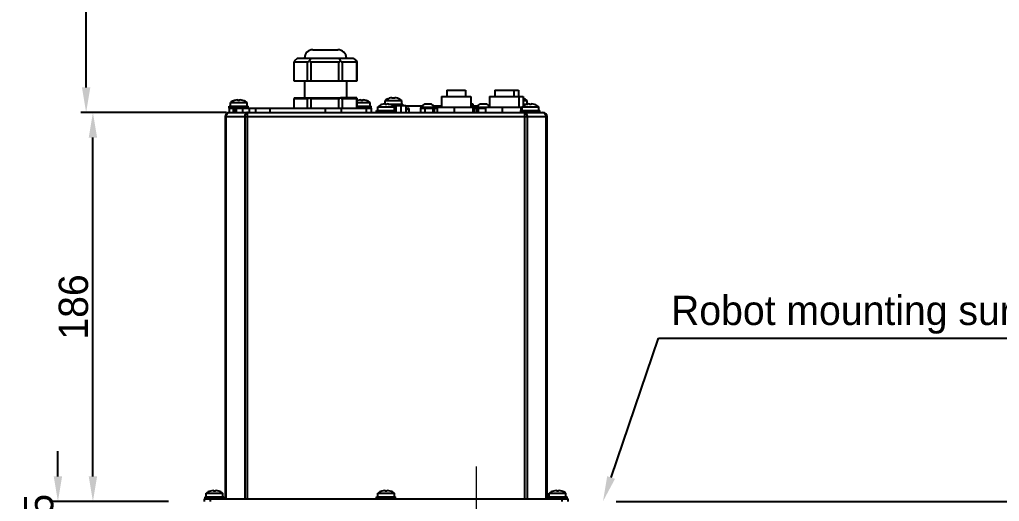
# Model space of a CAD drawing. Header units: millimetres. Extents: x 4086 to 8300, y 123 to 1549.
# Drawn here: x 6659.6 to 6893.8, y 1123.7 to 1238.8 of the extents above; entities that cross this region are included whole.
import ezdxf
from ezdxf import colors
from ezdxf.entities.mleader import LeaderData, LeaderLine
from ezdxf.math import Vec2, Vec3

# ---------------------------------------------------------------- set-up
doc = ezdxf.new("R2010")
doc.units = ezdxf.units.MM
doc.linetypes.add('CENTER2', pattern=[28.575, 19.05, -3.175, 3.175, -3.175])
doc.layers.add('00_COMPONENTS', color=7, linetype='Continuous')
for name, color, linetype, lineweight in [('中心线层', 7, 'CENTER2', 0), ('标注层', 7, 'Continuous', 0), ('细线层', 7, 'Continuous', 0)]:
    doc.layers.add(name, color=color, linetype=linetype, lineweight=lineweight)
doc.styles.add('思源黑', font='SourceHanSansCN-Normal.ttf')
doc.dimstyles.new('半径标注', dxfattribs={"dimtxt": 7, "dimasz": 6, "dimexe": 1.25, "dimexo": 0.625, "dimgap": 1, "dimtad": 1, "dimtoh": 1, "dimlfac": 2, "dimdsep": 46, "dimtxsty": '思源黑', "dimcen": 2.5, "dimadec": 0, "dimazin": 0, "dimtfac": 1, "dimtmove": 0, "dimatfit": 3, "dimfxl": 1, "dimarcsym": 0})
doc.dimstyles.new('尺寸标注_细节_1_2比例', dxfattribs={"dimtxt": 7, "dimasz": 6, "dimexe": 2, "dimexo": 1.5, "dimgap": 1, "dimtad": 1, "dimlfac": 2, "dimdsep": 46, "dimtxsty": '思源黑', "dimcen": 0.09, "dimadec": 0, "dimazin": 0, "dimtp": 0.01, "dimtm": 0.01, "dimtfac": 1, "dimtofl": 0, "dimtmove": 0, "dimatfit": 3, "dimfxl": 1, "dimtolj": 1, "dimarcsym": 0})

# ---------------------------------------------------------------- blocks, each defined once
blk = doc.blocks.new('*D1526')
at = {"color": 0, "lineweight": -2}
for p, q in [((6675.48, 1262.26), (6675.48, 1271.63)), ((6675.48, 1271.63), (6796.22, 1271.63)), ((6709.05, 1262.26), (6674.23, 1262.26)), ((6675.48, 1222.64), (6675.48, 1256.26)), ((6709.05, 1216.64), (6674.23, 1216.64))]:
    blk.add_line(p, q, dxfattribs=at)
at = {"color": 0}
for points in [[(6676.48, 1256.26), (6674.48, 1256.26), (6675.48, 1262.26)], [(6674.48, 1222.64), (6676.48, 1222.64), (6675.48, 1216.64)]]:
    blk.add_solid(points, dxfattribs=at)
at = {"layer": 'Defpoints', "color": 0}
for p in [(6675.48, 1262.26), (6709.68, 1262.26), (6709.68, 1216.64)]:
    blk.add_point(p, dxfattribs=at)
at = {"color": 0, "insert": (6736.35, 1277.61), "char_height": 7, "attachment_point": 5, "style": '思源黑'}
blk.add_mtext('{\\C7;90 or more space for cables}', dxfattribs=at)
blk = doc.blocks.new('*D1527')
at = {"layer": 'Defpoints', "color": 0}
for p in [(6677.1, 1216.64), (6709.68, 1216.64), (6696.68, 1123.64)]:
    blk.add_point(p, dxfattribs=at)
at = {"layer": '细线层', "color": 0, "lineweight": -2}
for p, q in [((6708.18, 1216.64), (6675.1, 1216.64)), ((6677.1, 1129.64), (6677.1, 1210.64)), ((6695.18, 1123.64), (6675.1, 1123.64))]:
    blk.add_line(p, q, dxfattribs=at)
at = {"layer": '细线层', "color": 0}
for points in [[(6678.1, 1210.64), (6676.1, 1210.64), (6677.1, 1216.64)], [(6676.1, 1129.64), (6678.1, 1129.64), (6677.1, 1123.64)]]:
    blk.add_solid(points, dxfattribs=at)
at = {"layer": '细线层', "color": 0, "insert": (6672.48, 1170.14), "char_height": 7, "attachment_point": 5, "rotation": 90, "style": '思源黑'}
blk.add_mtext('\\A1;186', dxfattribs=at)
blk = doc.blocks.new('*D1528')
at = {"color": 0, "lineweight": -2}
for p, q in [((6668.73, 1129.64), (6668.73, 1135.64)), ((6695.18, 1123.64), (6666.73, 1123.64)), ((6695.18, 1116.14), (6666.73, 1116.14)), ((6668.73, 1110.14), (6668.73, 1104.14))]:
    blk.add_line(p, q, dxfattribs=at)
at = {"color": 0}
for points in [[(6667.73, 1129.64), (6669.73, 1129.64), (6668.73, 1123.64)], [(6669.73, 1110.14), (6667.73, 1110.14), (6668.73, 1116.14)]]:
    blk.add_solid(points, dxfattribs=at)
at = {"layer": 'Defpoints', "color": 0}
for p in [(6668.73, 1123.64), (6696.68, 1123.64), (6696.68, 1116.14)]:
    blk.add_point(p, dxfattribs=at)
at = {"color": 0, "insert": (6664.17, 1120.25), "char_height": 7, "attachment_point": 5, "rotation": 90, "style": '思源黑'}
blk.add_mtext('\\A1;15', dxfattribs=at)
blk = doc.blocks.new('*D1532')
at = {"layer": 'Defpoints', "color": 0}
for p in [(6800.68, 1123.64), (6934.81, 1123.64), (6838.93, 1112.19)]:
    blk.add_point(p, dxfattribs=at)
at = {"layer": '细线层', "color": 0, "lineweight": -2}
for p, q in [((6934.81, 1129.64), (6934.81, 1155.06)), ((6802.18, 1123.64), (6936.81, 1123.64)), ((6840.43, 1112.19), (6936.81, 1112.19)), ((6934.81, 1106.19), (6934.81, 1100.19))]:
    blk.add_line(p, q, dxfattribs=at)
at = {"layer": '细线层', "color": 0}
for points in [[(6933.81, 1129.64), (6935.81, 1129.64), (6934.81, 1123.64)], [(6935.81, 1106.19), (6933.81, 1106.19), (6934.81, 1112.19)]]:
    blk.add_solid(points, dxfattribs=at)
at = {"layer": '细线层', "color": 0, "insert": (6930.18, 1145.35), "char_height": 7, "attachment_point": 5, "rotation": 90, "style": '思源黑'}
blk.add_mtext('\\A1;22.9', dxfattribs=at)

msp = doc.modelspace()

# ---------------------------------------------------------------- linework, layer by layer
at = {"layer": '00_COMPONENTS', "color": 7, "linetype": 'Continuous'}
for p, q in [((6726.0408, 1229.6419), (6725.1806, 1228.8967)), ((6726.0408, 1229.6419), (6739.3162, 1229.6419)), ((6729.2247, 1229.6419), (6728.7771, 1228.8967)), ((6729.6789, 1231.6419), (6735.678, 1231.6419)), ((6735.8624, 1229.6419), (6736.2751, 1228.8967)), ((6739.3162, 1229.6419), (6740.1764, 1228.8967)), ((6725.1806, 1228.8967), (6725.1785, 1228.8105)), ((6725.1875, 1224.1419), (6725.1875, 1228.6419)), ((6728.3229, 1228.6419), (6725.1875, 1228.6419)), ((6728.3229, 1228.6419), (6728.3229, 1224.1419)), ((6729.2518, 1224.1419), (6729.2518, 1228.6419)), ((6735.7884, 1228.6419), (6729.2518, 1228.6419)), ((6735.7884, 1228.6419), (6735.7884, 1224.1419)), ((6736.7428, 1224.1419), (6736.7428, 1228.6419)), ((6740.1439, 1228.6419), (6736.7428, 1228.6419)), ((6740.1439, 1228.6419), (6740.1439, 1224.1419)), ((6740.1785, 1228.8105), (6740.1785, 1224.1419)), ((6740.1785, 1224.1419), (6725.1875, 1224.1419)), ((6727.6785, 1224.1419), (6727.6785, 1220.1419)), ((6737.6785, 1224.1419), (6737.6785, 1220.1419)), ((6760.4285, 1220.4669), (6760.4285, 1217.8919)), ((6760.429, 1220.4669), (6767.428, 1220.4669)), ((6761.6785, 1221.9669), (6761.6785, 1220.4669)), ((6761.6785, 1221.9669), (6766.1785, 1221.9669)), ((6766.1785, 1221.9669), (6766.1785, 1220.4669)), ((6767.4285, 1220.4669), (6767.4285, 1217.8919)), ((6771.9285, 1220.4669), (6771.9285, 1217.8919)), ((6771.929, 1220.4669), (6779.9281, 1220.4669)), ((6773.1785, 1221.9669), (6773.1785, 1220.4669)), ((6773.1785, 1221.9669), (6778.8035, 1221.9669)), ((6777.6785, 1221.9669), (6777.6785, 1220.4669)), ((6778.8035, 1221.9669), (6778.8035, 1220.4669)), ((6778.9285, 1220.4669), (6778.9285, 1217.8919)), ((6779.9285, 1220.4669), (6779.9285, 1218.1765)), ((6709.7076, 1217.6419), (6709.7076, 1218.1419)), ((6709.7076, 1218.1419), (6714.2076, 1218.1419)), ((6709.9576, 1218.1419), (6709.9576, 1219.0036)), ((6709.9576, 1219.0036), (6713.9576, 1219.0036)), ((6710.9501, 1219.5318), (6710.9539, 1219.5252)), ((6711.7376, 1219.6632), (6711.7376, 1219.5252)), ((6712.1776, 1219.5252), (6712.1776, 1219.6632)), ((6712.9614, 1219.5252), (6712.9652, 1219.5318)), ((6713.9576, 1218.1419), (6713.9576, 1219.0036)), ((6714.2076, 1217.6419), (6714.2076, 1218.1419)), ((6725.175, 1220.1419), (6736.2777, 1220.1419)), ((6725.1803, 1220.1419), (6725.1785, 1220.0605)), ((6725.1875, 1217.6419), (6725.1875, 1219.8919)), ((6728.3229, 1219.8919), (6725.1875, 1219.8919)), ((6728.3229, 1219.8919), (6728.3229, 1217.6419)), ((6729.2518, 1217.6419), (6729.2518, 1219.8919)), ((6735.7884, 1219.8919), (6729.2518, 1219.8919)), ((6735.7884, 1219.8919), (6735.7884, 1217.6419)), ((6740.1762, 1220.1419), (6736.2835, 1220.1419)), ((6736.7428, 1217.6419), (6736.7428, 1219.8919)), ((6740.1439, 1219.8919), (6736.7428, 1219.8919)), ((6740.1439, 1219.8919), (6740.1439, 1217.6419)), ((6740.1785, 1220.0605), (6740.1785, 1217.6419)), ((6740.1785, 1219.0036), (6743.3994, 1219.0036)), ((6740.1785, 1218.1419), (6743.6494, 1218.1419)), ((6740.3918, 1219.5318), (6740.3956, 1219.5252)), ((6741.1794, 1219.6632), (6741.1794, 1219.5252)), ((6741.6194, 1219.5252), (6741.6194, 1219.6632)), ((6742.4031, 1219.5252), (6742.4069, 1219.5318)), ((6743.3994, 1218.1419), (6743.3994, 1219.0036)), ((6743.6494, 1217.6419), (6743.6494, 1218.1419)), ((6745.1785, 1217.1419), (6745.1785, 1218.0036)), ((6745.1785, 1218.0036), (6749.1785, 1218.0036)), ((6746.1709, 1218.5318), (6746.1747, 1218.5252)), ((6746.9285, 1218.6695), (6746.9285, 1219.5036)), ((6746.9285, 1219.5036), (6750.9285, 1219.5036)), ((6746.9585, 1218.5252), (6746.9585, 1218.6632)), ((6746.9585, 1218.6419), (6747.3985, 1218.6419)), ((6747.3985, 1218.6632), (6747.3985, 1218.5252)), ((6747.692, 1218.6419), (6751.1785, 1218.6419)), ((6747.9209, 1220.0318), (6747.9247, 1220.0252)), ((6748.1822, 1218.5252), (6748.186, 1218.5318)), ((6748.7085, 1220.0252), (6748.7085, 1220.1632)), ((6749.491, 1218.1419), (6748.9785, 1218.1419)), ((6749.1485, 1220.1632), (6749.1485, 1220.0252)), ((6749.1785, 1217.1419), (6749.1785, 1218.0036)), ((6749.491, 1218.2919), (6749.491, 1216.6419)), ((6749.491, 1218.2919), (6751.866, 1218.2919)), ((6749.9322, 1220.0252), (6749.936, 1220.0318)), ((6750.6785, 1218.2919), (6750.6785, 1216.6419)), ((6750.9285, 1218.6419), (6750.9285, 1219.5036)), ((6751.1785, 1218.2919), (6751.1785, 1218.6419)), ((6751.866, 1218.2919), (6751.866, 1216.6419)), ((6755.8903, 1218.1419), (6751.866, 1218.1419)), ((6756.4285, 1218.7169), (6757.9285, 1218.7169)), ((6760.4285, 1218.1419), (6758.4666, 1218.1419)), ((6768.0285, 1218.6419), (6767.4285, 1218.6419)), ((6768.0285, 1217.8919), (6768.0285, 1218.6419)), ((6769.1403, 1218.1419), (6768.0285, 1218.1419)), ((6769.6785, 1218.7169), (6771.1785, 1218.7169)), ((6771.9285, 1218.1419), (6771.7166, 1218.1419)), ((6779.6785, 1217.1419), (6779.6785, 1218.0036)), ((6779.6785, 1218.0036), (6783.6785, 1218.0036)), ((6779.9285, 1219.5036), (6780.9285, 1219.5036)), ((6779.9285, 1218.6419), (6781.0654, 1218.6419)), ((6780.6709, 1218.5318), (6780.6747, 1218.5252)), ((6780.9285, 1218.6419), (6780.9285, 1219.5036)), ((6781.4585, 1218.5252), (6781.4585, 1218.6632)), ((6781.8985, 1218.6632), (6781.8985, 1218.5252)), ((6782.6822, 1218.5252), (6782.686, 1218.5318)), ((6783.6785, 1217.1419), (6783.6785, 1218.0036)), ((6708.6785, 1215.6419), (6708.6785, 1124.2419)), ((6708.6785, 1215.6419), (6785.6785, 1215.6419)), ((6708.9714, 1124.2419), (6708.9714, 1215.6419)), ((6709.6785, 1217.6419), (6709.6785, 1216.6419)), ((6709.6785, 1217.6419), (6743.6785, 1217.6419)), ((6709.6785, 1216.6419), (6784.6785, 1216.6419)), ((6710.6785, 1216.6419), (6710.6785, 1217.6419)), ((6710.846, 1217.6419), (6710.846, 1216.6419)), ((6711.346, 1217.6419), (6711.346, 1216.6419)), ((6712.9576, 1216.6419), (6712.9576, 1217.6419)), ((6713.3856, 1215.6419), (6713.3856, 1124.2419)), ((6714.0927, 1124.2419), (6714.0927, 1216.6419)), ((6714.5004, 1216.6419), (6714.5004, 1217.6419)), ((6716.0559, 1216.6419), (6716.0559, 1217.6419)), ((6719.4337, 1216.6419), (6719.4337, 1217.6419)), ((6732.6055, 1217.6419), (6732.6055, 1216.6419)), ((6736.4906, 1216.6419), (6736.4906, 1217.6419)), ((6742.3926, 1217.6419), (6742.3926, 1216.6419)), ((6743.6785, 1216.6419), (6743.6785, 1217.6419)), ((6744.9285, 1216.6419), (6744.9285, 1217.1419)), ((6744.9285, 1217.1419), (6749.4285, 1217.1419)), ((6749.1785, 1217.6419), (6749.491, 1217.6419)), ((6749.1785, 1217.3919), (6749.491, 1217.3919)), ((6749.4285, 1216.6419), (6749.4285, 1217.1419)), ((6751.866, 1217.6419), (6752.4535, 1217.6419)), ((6751.8759, 1217.3919), (6752.7035, 1217.3919)), ((6752.7035, 1216.6419), (6752.7035, 1217.3919)), ((6755.4285, 1217.6419), (6755.4285, 1216.6419)), ((6755.4285, 1217.6419), (6759.4942, 1217.6419)), ((6755.6785, 1217.8919), (6770.9834, 1217.8919)), ((6756.5311, 1216.6419), (6756.5311, 1217.6419)), ((6758.321, 1217.6419), (6758.321, 1216.6419)), ((6758.4785, 1217.6419), (6758.4785, 1216.6419)), ((6758.7285, 1216.6419), (6758.7285, 1217.8919)), ((6759.4942, 1216.6419), (6759.4942, 1217.8919)), ((6763.532, 1216.6419), (6763.532, 1217.8919)), ((6767.9664, 1216.6419), (6767.9664, 1217.8919)), ((6768.3628, 1216.6419), (6768.3628, 1217.8919)), ((6768.3628, 1217.6419), (6770.9942, 1217.6419)), ((6768.8785, 1217.8919), (6768.8785, 1216.6419)), ((6769.1285, 1216.6419), (6769.1285, 1217.6419)), ((6769.286, 1216.6419), (6769.286, 1217.6419)), ((6770.9942, 1216.6419), (6770.9942, 1217.8919)), ((6770.9942, 1217.8919), (6779.6785, 1217.8919)), ((6775.032, 1216.6419), (6775.032, 1217.8919)), ((6779.4285, 1216.6419), (6779.4285, 1217.1419)), ((6779.4285, 1217.1419), (6783.9285, 1217.1419)), ((6779.4664, 1217.1419), (6779.4664, 1217.8919)), ((6780.2643, 1216.6419), (6780.2643, 1124.2419)), ((6780.9714, 1124.2419), (6780.9714, 1215.6419)), ((6783.9285, 1216.6419), (6783.9285, 1217.1419)), ((6785.3856, 1215.6419), (6785.3856, 1124.2419)), ((6785.6785, 1124.2419), (6785.6785, 1215.6419)), ((6703.6785, 1124.2419), (6703.6785, 1123.6419)), ((6703.6785, 1124.2419), (6790.6785, 1124.2419)), ((6703.9285, 1124.2419), (6703.9285, 1124.7419)), ((6703.9285, 1124.7419), (6708.4285, 1124.7419)), ((6704.1785, 1124.7419), (6704.1785, 1125.6036)), ((6704.1785, 1125.6036), (6708.1785, 1125.6036)), ((6705.1709, 1126.1318), (6705.1747, 1126.1252)), ((6705.1785, 1123.6419), (6705.1785, 1124.2419)), ((6705.9585, 1126.1252), (6705.9585, 1126.2632)), ((6706.3985, 1126.2632), (6706.3985, 1126.1252)), ((6707.1822, 1126.1252), (6707.186, 1126.1318)), ((6708.1785, 1124.7419), (6708.1785, 1125.6036)), ((6708.4285, 1124.2419), (6708.4285, 1124.7419)), ((6744.9285, 1124.2419), (6744.9285, 1124.7419)), ((6744.9285, 1124.7419), (6749.4285, 1124.7419)), ((6745.1785, 1124.7419), (6745.1785, 1125.6036)), ((6745.1785, 1125.6036), (6749.1785, 1125.6036)), ((6746.1709, 1126.1318), (6746.1747, 1126.1252)), ((6746.9585, 1126.1252), (6746.9585, 1126.2632)), ((6747.3985, 1126.2632), (6747.3985, 1126.1252)), ((6748.1822, 1126.1252), (6748.186, 1126.1318)), ((6749.1785, 1124.7419), (6749.1785, 1125.6036)), ((6749.4285, 1124.2419), (6749.4285, 1124.7419)), ((6785.9285, 1124.2419), (6785.9285, 1124.7419)), ((6785.9285, 1124.7419), (6790.4285, 1124.7419)), ((6786.1785, 1124.7419), (6786.1785, 1125.6036)), ((6786.1785, 1125.6036), (6790.1785, 1125.6036)), ((6787.1709, 1126.1318), (6787.1747, 1126.1252)), ((6787.9585, 1126.1252), (6787.9585, 1126.2632)), ((6788.3985, 1126.2632), (6788.3985, 1126.1252)), ((6789.1785, 1124.2419), (6789.1785, 1123.6419)), ((6789.1822, 1126.1252), (6789.186, 1126.1318)), ((6790.1785, 1124.7419), (6790.1785, 1125.6036)), ((6790.4285, 1124.2419), (6790.4285, 1124.7419)), ((6790.6785, 1123.6419), (6790.6785, 1124.2419))]:
    msp.add_line(p, q, dxfattribs=at)
for centre, radius, start, end in [((6729.6785, 1229.6419), 2, 90, 180), ((6735.6785, 1229.6419), 2, 0, 90), ((6711.9576, 1216.4419), 3.25, 108.060208, 127.979872), ((6711.9576, 1216.4419), 3.2425, 96.552172, 108.032352), ((6711.9576, 1215.8591), 3.6727, 86.565833, 93.434167), ((6711.9576, 1216.4419), 3.2425, 71.967648, 83.447828), ((6711.9576, 1216.4419), 3.25, 52.020128, 71.939792), ((6721.9769, 1231.7348), 13.436, 298.184579, 300.364858), ((6732.3961, 1226.3192), 7.1552, 239.692745, 243.931759), ((6732.5163, 1226.7334), 7.5837, 295.560476, 299.638264), ((6742.8491, 1231.6571), 13.2555, 240.309563, 242.569998), ((6738.5933, 1220.2164), 1.5846, 354.372604, 357.304354), ((6741.3994, 1216.4419), 3.25, 108.060208, 112.101131), ((6741.3994, 1216.4419), 3.2425, 96.552172, 108.032352), ((6741.3994, 1215.8591), 3.6727, 86.565833, 93.434167), ((6741.3994, 1216.4419), 3.2425, 71.967648, 83.447828), ((6741.3994, 1216.4419), 3.25, 52.020128, 71.939792), ((6747.1785, 1215.4419), 3.25, 108.060208, 127.979872), ((6747.1785, 1215.4419), 3.2425, 96.552172, 108.032352), ((6748.9285, 1216.9419), 3.25, 108.060208, 127.979872), ((6747.1785, 1214.8591), 3.6727, 86.565833, 93.434167), ((6747.1785, 1215.4419), 3.2425, 71.967648, 83.447828), ((6748.9285, 1216.9419), 3.2425, 96.552172, 108.032352), ((6747.1785, 1215.4419), 3.25, 52.020128, 71.939792), ((6748.9285, 1216.3591), 3.6727, 86.565833, 93.434167), ((6748.9285, 1216.9419), 3.2425, 71.967648, 83.447828), ((6748.9285, 1216.9419), 3.25, 52.020128, 71.939792), ((6757.1785, 1217.4146), 1.5028, 119.938338, 161.482848), ((6757.1785, 1217.4146), 1.5028, 18.517152, 60.061662), ((6770.4285, 1217.4146), 1.5028, 119.938338, 161.482848), ((6770.4285, 1217.4146), 1.5028, 18.517152, 60.061662), ((6781.6785, 1215.4419), 3.25, 108.060208, 127.979872), ((6778.9285, 1216.9419), 3.25, 52.020128, 71.939792), ((6781.6785, 1215.4419), 3.2425, 96.552172, 108.032352), ((6781.6785, 1214.8591), 3.6727, 86.565833, 93.434167), ((6781.6785, 1215.4419), 3.2425, 71.967648, 83.447828), ((6781.6785, 1215.4419), 3.25, 52.020128, 71.939792), ((6709.6785, 1215.6419), 1, 90, 180), ((6752.4535, 1217.3919), 0.25, 0, 90), ((6755.6785, 1217.6419), 0.25, 90, 180), ((6758.7285, 1217.6419), 0.25, 90, 180), ((6768.8785, 1217.6419), 0.25, 0, 90), ((6784.6785, 1215.6419), 1, 0, 90), ((6706.1785, 1123.0419), 3.25, 108.060208, 127.979872), ((6706.1785, 1123.0419), 3.2425, 96.552172, 108.032352), ((6706.1785, 1122.4591), 3.6727, 86.565833, 93.434167), ((6706.1785, 1123.0419), 3.2425, 71.967648, 83.447828), ((6706.1785, 1123.0419), 3.25, 52.020128, 71.939792), ((6747.1785, 1123.0419), 3.25, 108.060208, 127.979872), ((6747.1785, 1123.0419), 3.2425, 96.552172, 108.032352), ((6747.1785, 1122.4591), 3.6727, 86.565833, 93.434167), ((6747.1785, 1123.0419), 3.2425, 71.967648, 83.447828), ((6747.1785, 1123.0419), 3.25, 52.020128, 71.939792), ((6788.1785, 1123.0419), 3.25, 108.060208, 127.979872), ((6788.1785, 1123.0419), 3.2425, 96.552172, 108.032352), ((6788.1785, 1122.4591), 3.6727, 86.565833, 93.434167), ((6788.1785, 1123.0419), 3.2425, 71.967648, 83.447828), ((6788.1785, 1123.0419), 3.25, 52.020128, 71.939792)]:
    msp.add_arc(centre, radius, start, end, dxfattribs=at)
for major_axis, ratio, start_param, end_param in [((7.2667, 7.2667), 0.25541344, -3.39165979, -3.34255233), ((7.2667, 7.2667), 0.25541344, -2.44049871, -2.36792674), ((5.3652, 5.3652), 0.97680654, -2.89152552, -2.81895355), ((5.3652, 5.3652), 0.97680654, -1.91689993, -1.84432797), ((-7.2212, 7.2212), 0.28056402, -3.93872307, -3.86615111), ((-7.2212, 7.2212), 0.28056402, 3.31908783, 3.39165979)]:
    msp.add_ellipse((6732.6785, 1235.3919), major_axis=major_axis, ratio=ratio, start_param=start_param, end_param=end_param, dxfattribs=at)
for points, knots in [([(6711.5876, 1219.6632), (6711.5972, 1219.6643), (6711.6321, 1219.6679), (6711.6673, 1219.6703), (6711.6928, 1219.6704)], [0, 0, 0, 0, 0.27381897, 1, 1, 1, 1]), ([(6711.7175, 1219.6695), (6711.7225, 1219.6691), (6711.7285, 1219.6687), (6711.7376, 1219.6654), (6711.7376, 1219.6632)], [0, 0, 0, 0, 0.70280572, 1, 1, 1, 1]), ([(6712.1776, 1219.6632), (6712.1776, 1219.6654), (6712.1867, 1219.6687), (6712.1927, 1219.6691), (6712.1977, 1219.6695)], [0, 0, 0, 0, 0.29723464, 1, 1, 1, 1]), ([(6741.0294, 1219.6632), (6741.0389, 1219.6643), (6741.0739, 1219.6679), (6741.109, 1219.6703), (6741.1346, 1219.6704)], [0, 0, 0, 0, 0.27381897, 1, 1, 1, 1]), ([(6741.1592, 1219.6695), (6741.1643, 1219.6691), (6741.1702, 1219.6687), (6741.1794, 1219.6654), (6741.1794, 1219.6632)], [0, 0, 0, 0, 0.70280572, 1, 1, 1, 1]), ([(6741.6194, 1219.6632), (6741.6194, 1219.6654), (6741.6285, 1219.6687), (6741.6344, 1219.6691), (6741.6395, 1219.6695)], [0, 0, 0, 0, 0.29723464, 1, 1, 1, 1]), ([(6746.8085, 1218.6632), (6746.8181, 1218.6643), (6746.853, 1218.6679), (6746.8882, 1218.6703), (6746.9137, 1218.6704)], [0, 0, 0, 0, 0.27381897, 1, 1, 1, 1]), ([(6746.9384, 1218.6695), (6746.9434, 1218.6691), (6746.9494, 1218.6687), (6746.9585, 1218.6654), (6746.9585, 1218.6632)], [0, 0, 0, 0, 0.70280572, 1, 1, 1, 1]), ([(6747.3985, 1218.6632), (6747.3985, 1218.6654), (6747.4076, 1218.6687), (6747.4136, 1218.6691), (6747.4186, 1218.6695)], [0, 0, 0, 0, 0.29723464, 1, 1, 1, 1]), ([(6748.5585, 1220.1632), (6748.5681, 1220.1643), (6748.603, 1220.1679), (6748.6382, 1220.1703), (6748.6637, 1220.1704)], [0, 0, 0, 0, 0.27381897, 1, 1, 1, 1]), ([(6748.6884, 1220.1695), (6748.6934, 1220.1691), (6748.6994, 1220.1687), (6748.7085, 1220.1654), (6748.7085, 1220.1632)], [0, 0, 0, 0, 0.70280572, 1, 1, 1, 1]), ([(6749.1485, 1220.1632), (6749.1485, 1220.1654), (6749.1576, 1220.1687), (6749.1636, 1220.1691), (6749.1686, 1220.1695)], [0, 0, 0, 0, 0.29723464, 1, 1, 1, 1]), ([(6781.3085, 1218.6632), (6781.3181, 1218.6643), (6781.353, 1218.6679), (6781.3882, 1218.6703), (6781.4137, 1218.6704)], [0, 0, 0, 0, 0.27381897, 1, 1, 1, 1]), ([(6781.4384, 1218.6695), (6781.4434, 1218.6691), (6781.4494, 1218.6687), (6781.4585, 1218.6654), (6781.4585, 1218.6632)], [0, 0, 0, 0, 0.70280572, 1, 1, 1, 1]), ([(6781.8985, 1218.6632), (6781.8985, 1218.6654), (6781.9076, 1218.6687), (6781.9136, 1218.6691), (6781.9186, 1218.6695)], [0, 0, 0, 0, 0.29723464, 1, 1, 1, 1]), ([(6709.0252, 1216.0246), (6709.0737, 1216.1905), (6709.221, 1216.4875), (6709.536, 1216.6419), (6709.6785, 1216.6419)], [0, 0, 0, 0, 0.54820515, 1, 1, 1, 1]), ([(6714.0927, 1216.6419), (6713.999, 1216.6419), (6713.7977, 1216.581), (6713.5673, 1216.348), (6713.4193, 1216.0207), (6713.3856, 1215.7707), (6713.3856, 1215.6419)], [0, 0, 0, 0, 0.20946685, 0.44465593, 0.71203026, 1, 1, 1, 1]), ([(6756.5311, 1217.6419), (6756.5311, 1217.7015), (6756.5358, 1217.7841), (6756.5909, 1217.8919), (6756.6236, 1217.8919)], [0, 0, 0, 0, 0.64565042, 1, 1, 1, 1]), ([(6758.4135, 1217.8919), (6758.3807, 1217.8919), (6758.3257, 1217.7841), (6758.321, 1217.7015), (6758.321, 1217.6419)], [0, 0, 0, 0, 0.35434958, 1, 1, 1, 1]), ([(6769.2398, 1217.8584), (6769.2365, 1217.8635), (6769.2253, 1217.8789), (6769.2069, 1217.8919), (6769.1935, 1217.8919)], [0, 0, 0, 0, 0.31034164, 1, 1, 1, 1]), ([(6769.2736, 1217.7669), (6769.2717, 1217.776), (6769.2639, 1217.8076), (6769.2524, 1217.8388), (6769.2398, 1217.8584)], [0, 0, 0, 0, 0.28666688, 1, 1, 1, 1]), ([(6780.9714, 1215.6419), (6780.9714, 1215.7707), (6780.9377, 1216.0207), (6780.7897, 1216.348), (6780.5592, 1216.581), (6780.358, 1216.6419), (6780.2643, 1216.6419)], [0, 0, 0, 0, 0.28796974, 0.55534407, 0.79053315, 1, 1, 1, 1]), ([(6784.6785, 1216.6419), (6784.821, 1216.6419), (6785.136, 1216.4875), (6785.2832, 1216.1905), (6785.3318, 1216.0246)], [0, 0, 0, 0, 0.45179485, 1, 1, 1, 1]), ([(6705.8085, 1126.2632), (6705.8181, 1126.2643), (6705.853, 1126.2679), (6705.8882, 1126.2703), (6705.9137, 1126.2704)], [0, 0, 0, 0, 0.27381897, 1, 1, 1, 1]), ([(6705.9384, 1126.2695), (6705.9434, 1126.2691), (6705.9494, 1126.2687), (6705.9585, 1126.2654), (6705.9585, 1126.2632)], [0, 0, 0, 0, 0.70280572, 1, 1, 1, 1]), ([(6706.3985, 1126.2632), (6706.3985, 1126.2654), (6706.4076, 1126.2687), (6706.4136, 1126.2691), (6706.4186, 1126.2695)], [0, 0, 0, 0, 0.29723464, 1, 1, 1, 1]), ([(6746.8085, 1126.2632), (6746.8181, 1126.2643), (6746.853, 1126.2679), (6746.8882, 1126.2703), (6746.9137, 1126.2704)], [0, 0, 0, 0, 0.27381897, 1, 1, 1, 1]), ([(6746.9384, 1126.2695), (6746.9434, 1126.2691), (6746.9494, 1126.2687), (6746.9585, 1126.2654), (6746.9585, 1126.2632)], [0, 0, 0, 0, 0.70280572, 1, 1, 1, 1]), ([(6747.3985, 1126.2632), (6747.3985, 1126.2654), (6747.4076, 1126.2687), (6747.4136, 1126.2691), (6747.4186, 1126.2695)], [0, 0, 0, 0, 0.29723464, 1, 1, 1, 1]), ([(6787.8085, 1126.2632), (6787.8181, 1126.2643), (6787.853, 1126.2679), (6787.8882, 1126.2703), (6787.9137, 1126.2704)], [0, 0, 0, 0, 0.27381897, 1, 1, 1, 1]), ([(6787.9384, 1126.2695), (6787.9434, 1126.2691), (6787.9494, 1126.2687), (6787.9585, 1126.2654), (6787.9585, 1126.2632)], [0, 0, 0, 0, 0.70280572, 1, 1, 1, 1]), ([(6788.3985, 1126.2632), (6788.3985, 1126.2654), (6788.4076, 1126.2687), (6788.4136, 1126.2691), (6788.4186, 1126.2695)], [0, 0, 0, 0, 0.29723464, 1, 1, 1, 1])]:
    msp.add_open_spline(points, degree=3, knots=knots, dxfattribs=at)
for points in [[(6711.6928, 1219.6704), (6711.7011, 1219.6704), (6711.7093, 1219.6702), (6711.7175, 1219.6695)], [(6712.1977, 1219.6695), (6712.2059, 1219.6702), (6712.2142, 1219.6704), (6712.2224, 1219.6704)], [(6712.2224, 1219.6704), (6712.2325, 1219.6703), (6712.2425, 1219.67), (6712.2526, 1219.6695)], [(6712.2526, 1219.6695), (6712.2777, 1219.6683), (6712.3027, 1219.6661), (6712.3276, 1219.6632)], [(6725.1785, 1220.0605), (6725.1785, 1220.0042), (6725.1812, 1219.9478), (6725.1875, 1219.8919)], [(6740.1439, 1219.8919), (6740.1562, 1219.9476), (6740.1647, 1220.0042), (6740.1703, 1220.061)], [(6741.1346, 1219.6704), (6741.1428, 1219.6704), (6741.151, 1219.6702), (6741.1592, 1219.6695)], [(6741.6395, 1219.6695), (6741.6477, 1219.6702), (6741.6559, 1219.6704), (6741.6642, 1219.6704)], [(6741.6642, 1219.6704), (6741.6742, 1219.6703), (6741.6843, 1219.67), (6741.6943, 1219.6695)], [(6741.6943, 1219.6695), (6741.7194, 1219.6683), (6741.7444, 1219.6661), (6741.7694, 1219.6632)], [(6746.9137, 1218.6704), (6746.9219, 1218.6704), (6746.9302, 1218.6702), (6746.9384, 1218.6695)], [(6747.4186, 1218.6695), (6747.4268, 1218.6702), (6747.435, 1218.6704), (6747.4433, 1218.6704)], [(6747.4433, 1218.6704), (6747.4533, 1218.6703), (6747.4634, 1218.67), (6747.4735, 1218.6695)], [(6747.4735, 1218.6695), (6747.4985, 1218.6683), (6747.5236, 1218.6661), (6747.5485, 1218.6632)], [(6748.6637, 1220.1704), (6748.6719, 1220.1704), (6748.6802, 1220.1702), (6748.6884, 1220.1695)], [(6749.1686, 1220.1695), (6749.1768, 1220.1702), (6749.185, 1220.1704), (6749.1933, 1220.1704)], [(6749.1933, 1220.1704), (6749.2033, 1220.1703), (6749.2134, 1220.17), (6749.2235, 1220.1695)], [(6749.2235, 1220.1695), (6749.2485, 1220.1683), (6749.2736, 1220.1661), (6749.2985, 1220.1632)], [(6781.4137, 1218.6704), (6781.4219, 1218.6704), (6781.4302, 1218.6702), (6781.4384, 1218.6695)], [(6781.9186, 1218.6695), (6781.9268, 1218.6702), (6781.935, 1218.6704), (6781.9433, 1218.6704)], [(6781.9433, 1218.6704), (6781.9533, 1218.6703), (6781.9634, 1218.67), (6781.9735, 1218.6695)], [(6781.9735, 1218.6695), (6781.9985, 1218.6683), (6782.0236, 1218.6661), (6782.0485, 1218.6632)], [(6708.9714, 1215.6419), (6708.9714, 1215.7707), (6708.989, 1215.9009), (6709.0252, 1216.0246)], [(6769.286, 1217.6419), (6769.286, 1217.6838), (6769.2823, 1217.7259), (6769.2736, 1217.7669)], [(6785.3318, 1216.0246), (6785.3679, 1215.9009), (6785.3856, 1215.7707), (6785.3856, 1215.6419)], [(6705.9137, 1126.2704), (6705.9219, 1126.2704), (6705.9302, 1126.2702), (6705.9384, 1126.2695)], [(6706.4186, 1126.2695), (6706.4268, 1126.2702), (6706.435, 1126.2704), (6706.4433, 1126.2704)], [(6706.4433, 1126.2704), (6706.4533, 1126.2703), (6706.4634, 1126.27), (6706.4735, 1126.2695)], [(6706.4735, 1126.2695), (6706.4985, 1126.2683), (6706.5236, 1126.2661), (6706.5485, 1126.2632)], [(6746.9137, 1126.2704), (6746.9219, 1126.2704), (6746.9302, 1126.2702), (6746.9384, 1126.2695)], [(6747.4186, 1126.2695), (6747.4268, 1126.2702), (6747.435, 1126.2704), (6747.4433, 1126.2704)], [(6747.4433, 1126.2704), (6747.4533, 1126.2703), (6747.4634, 1126.27), (6747.4735, 1126.2695)], [(6747.4735, 1126.2695), (6747.4985, 1126.2683), (6747.5236, 1126.2661), (6747.5485, 1126.2632)], [(6787.9137, 1126.2704), (6787.9219, 1126.2704), (6787.9302, 1126.2702), (6787.9384, 1126.2695)], [(6788.4186, 1126.2695), (6788.4268, 1126.2702), (6788.435, 1126.2704), (6788.4433, 1126.2704)], [(6788.4433, 1126.2704), (6788.4533, 1126.2703), (6788.4634, 1126.27), (6788.4735, 1126.2695)], [(6788.4735, 1126.2695), (6788.4985, 1126.2683), (6788.5236, 1126.2661), (6788.5485, 1126.2632)]]:
    msp.add_open_spline(points, degree=3, dxfattribs=at)
at = {"layer": '中心线层'}
msp.add_line((6768.6785, 1132.009), (6768.6785, 1035.849), dxfattribs=at)

# ---------------------------------------------------------------- dimensions: what is measured, and where the dimension line sits
dim = msp.add_linear_dim(base=(6675.4779, 1262.2556), p1=(6709.6783, 1216.6419), p2=(6709.6783, 1262.2556), angle=90, text='{\\C7;90 or more space for cables}', dimstyle='半径标注', override={"dimtxsty": '思源黑'})
dim.commit()
dim.dimension.update_dxf_attribs({"geometry": '*D1526', "text_midpoint": (6736.3468, 1271.6345), "dimtype": 160})
dim = msp.add_linear_dim(base=(6668.7326, 1123.6419), p1=(6696.6785, 1116.1419), p2=(6696.6785, 1123.6419), angle=90, dimstyle='尺寸标注_细节_1_2比例')
dim.commit()
dim.dimension.update_dxf_attribs({"geometry": '*D1528', "text_midpoint": (6668.7326, 1120.2511), "dimtype": 160})
at = {"layer": '细线层'}
dim = msp.add_linear_dim(base=(6677.1029, 1216.6419), p1=(6696.6785, 1123.6419), p2=(6709.6785, 1216.6419), angle=90, dimstyle='尺寸标注_细节_1_2比例', dxfattribs=at)
dim.commit()
dim.dimension.update_dxf_attribs({"geometry": '*D1527', "text_midpoint": (6672.4768, 1170.1419)})
dim = msp.add_linear_dim(base=(6934.8053, 1123.6419), p1=(6838.9285, 1112.1919), p2=(6800.6785, 1123.6419), angle=90, dimstyle='尺寸标注_细节_1_2比例', dxfattribs=at)
dim.commit()
dim.dimension.update_dxf_attribs({"geometry": '*D1532', "text_midpoint": (6934.8053, 1145.3534), "dimtype": 160})

# ---------------------------------------------------------------- leaders
at = {"layer": '标注层'}
ml = msp.add_multileader_mtext('Standard', dxfattribs=at)
ml.set_content('{\\C256;Robot mounting surface}', style='思源黑')
ml.set_leader_properties()
ml.build(insert=Vec2(0, 0))
ml.multileader.update_dxf_attribs({"text_left_attachment_type": 5, "text_right_attachment_type": 5, "dogleg_length": 1, "arrow_head_size": 6})
ctx = ml.context
ctx.base_point, ctx.char_height, ctx.arrow_head_size, ctx.plane_origin = Vec3(6813.2991, 1162.6928), 7, 6, Vec3(6799.0313, 1123.683)
ctx.left_attachment, ctx.right_attachment = 5, 5
notes = []
notes.append((ctx, [(0, (1, 1, 0), (6812.2991, 1162.6928), (1, 0), 1, [(0, [(6799.0313, 1123.683)], 0, [])])]))
ctx.mtext.insert, ctx.mtext.flow_direction = Vec3(6815.2991, 1172.8309), 5
for ctx, leaders in notes:
    for number, flags, end, landing, length, lines in leaders:
        leader = LeaderData()
        leader.index, (leader.has_last_leader_line, leader.has_dogleg_vector, leader.attachment_direction) = number, flags
        leader.last_leader_point, leader.dogleg_vector, leader.dogleg_length = Vec3(end), Vec3(landing), length
        for number, points, colour, breaks in lines:
            line = LeaderLine()
            line.index, line.vertices, line.color, line.breaks = number, Vec3.list(points), colors.encode_raw_color(colour), breaks
            leader.lines.append(line)
        ctx.leaders.append(leader)

doc.saveas('drawing.dxf')
